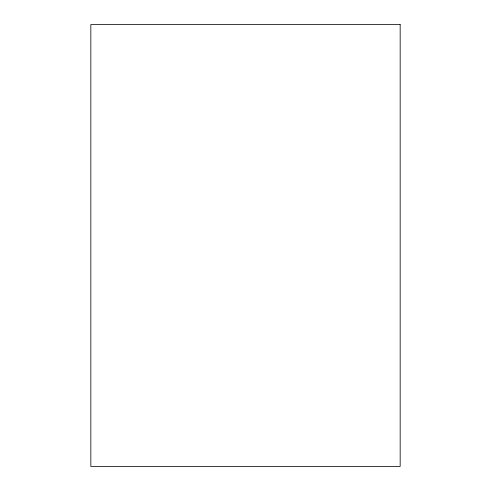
<?xml version="1.0" encoding="UTF-8"?>
<svg xmlns="http://www.w3.org/2000/svg" width="491" height="491" viewBox="0 0 491 491"><rect width="100%" height="100%" fill="white"/><g stroke="black" fill="none" stroke-linecap="round" stroke-linejoin="round"><path stroke-width="0.74" d="M400.165 24.55L90.835 24.55L90.835 466.45L400.165 466.45L400.165 24.55"/></g></svg>
